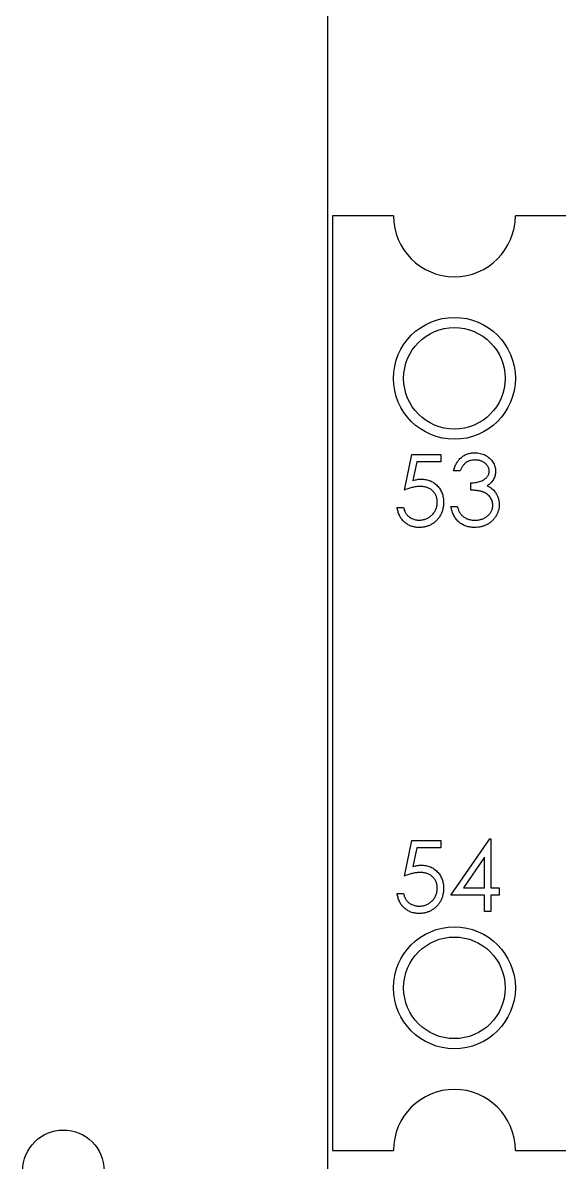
# Model space of a CAD drawing. Extents: x 325957 to 326957, y 371804 to 374004.
# Drawn here: x 326143.4 to 326169.8, y 372243.8 to 372299.9 of the extents above; entities that cross this region are included whole.
import ezdxf

# ---------------------------------------------------------------- set-up
doc = ezdxf.new("R2010")
doc.units = 0
doc.header["$MEASUREMENT"] = 0
doc.layers.add('PV-19A4', color=7, linetype='Continuous')

# ---------------------------------------------------------------- blocks, each defined once
blk = doc.blocks.new('Manufacturer上海良信PartName接触器SeriesNDC1ShellFrameLimitingCurrentRemarkPartTypeMinCurrent116MaxCurrent150PolesMinPower0MaxPower0LibType3DelFlgfalseUpdateDate2023-01-0100000')
blk.add_circle((24.75, -56.5), 2)
at = {"layer": 'PV-19A4'}
for p, q in [((37.75, 62), (37.75, -62)), ((38, -9.5), (38, -55.5)), ((41, -9.5), (38, -9.5)), ((51.5, -9.5), (47, -9.5)), ((41.538, -23), (41.897, -21.25)), ((41.897, -21.25), (43.333, -21.25)), ((43.333, -21.25), (43.333, -21.609)), ((42.143, -21.609), (41.954, -22.53)), ((43.333, -21.609), (42.143, -21.609)), ((44.276, -22.058), (43.962, -22.058)), ((44.814, -23), (44.814, -22.641)), ((41.179, -23.853), (41.494, -23.853)), ((43.827, -23.808), (44.141, -23.808)), ((41.538, -42), (41.897, -40.25)), ((41.897, -40.25), (43.333, -40.25)), ((43.333, -40.25), (43.333, -40.609)), ((43.827, -42.942), (45.737, -40.16)), ((45.737, -40.16), (45.801, -40.16)), ((45.801, -40.16), (45.801, -42.583)), ((42.143, -40.609), (41.954, -41.53)), ((43.333, -40.609), (42.143, -40.609)), ((45.487, -41.063), (44.444, -42.583)), ((45.487, -42.583), (45.487, -41.063)), ((44.444, -42.583), (45.487, -42.583)), ((45.801, -42.583), (46.205, -42.583)), ((46.205, -42.583), (46.205, -42.942)), ((41.179, -42.853), (41.494, -42.853)), ((45.487, -42.942), (43.827, -42.942)), ((45.487, -43.75), (45.487, -42.942)), ((46.205, -42.942), (45.801, -42.942)), ((45.801, -42.942), (45.801, -43.75)), ((45.801, -43.75), (45.487, -43.75)), ((38, -55.5), (41, -55.5)), ((47, -55.5), (51.5, -55.5))]:
    blk.add_line(p, q, dxfattribs=at)
for centre, radius in [((44, -17.5), 3), ((44, -17.5), 2.5), ((44, -47.5), 3), ((44, -47.5), 2.5)]:
    blk.add_circle(centre, radius, dxfattribs=at)
for centre, start, end in [((44, -9.5), 180, 0), ((44, -55.5), 0, 180)]:
    blk.add_arc(centre, 3, start, end, dxfattribs=at)
for points, knots in [([(43.962, -22.058), (43.97, -22.022), (43.987, -21.954), (44.021, -21.855), (44.059, -21.762), (44.105, -21.676), (44.154, -21.595), (44.211, -21.521), (44.272, -21.453), (44.34, -21.392), (44.411, -21.337), (44.487, -21.291), (44.565, -21.25), (44.646, -21.217), (44.731, -21.192), (44.819, -21.174), (44.91, -21.162), (44.972, -21.161), (45.003, -21.16)], [0, 0, 0, 0, 0.072625, 0.141977, 0.208985, 0.273957, 0.336889, 0.398745, 0.460116, 0.520825, 0.580994, 0.640152, 0.698622, 0.757271, 0.816427, 0.876254, 0.937165, 1, 1, 1, 1]), ([(45.003, -21.16), (45.049, -21.162), (45.139, -21.164), (45.272, -21.189), (45.4, -21.229), (45.522, -21.283), (45.635, -21.35), (45.736, -21.43), (45.823, -21.522), (45.896, -21.622), (45.953, -21.73), (45.995, -21.841), (46.021, -21.954), (46.024, -22.031), (46.026, -22.07)], [0, 0, 0, 0, 0.090254, 0.17854, 0.266093, 0.354631, 0.441886, 0.525747, 0.608114, 0.690197, 0.770821, 0.848326, 0.924012, 1, 1, 1, 1]), ([(45.008, -21.519), (44.968, -21.521), (44.89, -21.523), (44.778, -21.547), (44.673, -21.585), (44.594, -21.63), (44.535, -21.675), (44.493, -21.714), (44.451, -21.758), (44.414, -21.808), (44.375, -21.862), (44.34, -21.923), (44.307, -21.988), (44.286, -22.034), (44.276, -22.058)], [0, 0, 0, 0, 0.122712, 0.239685, 0.351816, 0.463766, 0.520818, 0.579448, 0.640604, 0.705298, 0.773634, 0.844669, 0.920057, 1, 1, 1, 1]), ([(45.712, -22.068), (45.711, -22.05), (45.71, -22.014), (45.7, -21.96), (45.684, -21.909), (45.663, -21.859), (45.634, -21.812), (45.6, -21.766), (45.559, -21.722), (45.512, -21.682), (45.461, -21.643), (45.406, -21.61), (45.348, -21.582), (45.286, -21.559), (45.221, -21.541), (45.153, -21.529), (45.081, -21.521), (45.032, -21.52), (45.008, -21.519)], [0, 0, 0, 0, 0.055275, 0.109966, 0.163247, 0.218076, 0.273301, 0.330909, 0.390995, 0.454176, 0.518862, 0.583311, 0.648517, 0.715031, 0.782502, 0.852323, 0.924928, 1, 1, 1, 1]), ([(44.814, -22.641), (44.857, -22.64), (44.942, -22.639), (45.066, -22.621), (45.185, -22.597), (45.295, -22.56), (45.396, -22.518), (45.483, -22.468), (45.556, -22.412), (45.614, -22.351), (45.657, -22.284), (45.689, -22.215), (45.708, -22.143), (45.71, -22.093), (45.712, -22.068)], [0, 0, 0, 0, 0.110166, 0.215787, 0.318027, 0.417574, 0.51165, 0.596162, 0.672935, 0.74367, 0.810677, 0.874059, 0.936696, 1, 1, 1, 1]), ([(46.026, -22.07), (46.024, -22.107), (46.022, -22.179), (46.003, -22.285), (45.97, -22.384), (45.925, -22.478), (45.867, -22.566), (45.796, -22.648), (45.713, -22.724), (45.649, -22.767), (45.617, -22.79)], [0, 0, 0, 0, 0.128068, 0.250608, 0.37063, 0.490072, 0.610375, 0.734313, 0.863217, 1, 1, 1, 1]), ([(42.31, -22.821), (42.283, -22.821), (42.227, -22.822), (42.141, -22.831), (42.05, -22.845), (41.956, -22.865), (41.857, -22.891), (41.755, -22.921), (41.648, -22.958), (41.576, -22.986), (41.538, -23)], [0, 0, 0, 0, 0.102203, 0.2110233, 0.3250997, 0.4465021, 0.5737877, 0.7089007, 0.8503579, 1, 1, 1, 1]), ([(41.954, -22.53), (41.991, -22.519), (42.063, -22.499), (42.169, -22.477), (42.27, -22.464), (42.335, -22.462), (42.366, -22.462)], [0, 0, 0, 0, 0.275068, 0.532901, 0.773973, 1, 1, 1, 1]), ([(43.154, -23.593), (43.153, -23.565), (43.152, -23.51), (43.141, -23.43), (43.123, -23.354), (43.098, -23.282), (43.065, -23.213), (43.026, -23.149), (42.979, -23.089), (42.924, -23.034), (42.865, -22.983), (42.8, -22.94), (42.729, -22.903), (42.655, -22.872), (42.575, -22.849), (42.491, -22.832), (42.402, -22.823), (42.341, -22.821), (42.31, -22.821)], [0, 0, 0, 0, 0.065351, 0.127916, 0.18836, 0.247216, 0.30563, 0.36377, 0.422661, 0.482687, 0.5433, 0.604118, 0.664965, 0.727413, 0.791468, 0.858055, 0.927037, 1, 1, 1, 1]), ([(42.366, -22.462), (42.406, -22.462), (42.482, -22.464), (42.595, -22.48), (42.702, -22.505), (42.804, -22.54), (42.901, -22.585), (42.992, -22.641), (43.078, -22.707), (43.158, -22.782), (43.231, -22.865), (43.294, -22.954), (43.348, -23.049), (43.392, -23.15), (43.427, -23.256), (43.45, -23.368), (43.465, -23.485), (43.467, -23.566), (43.468, -23.606)], [0, 0, 0, 0, 0.065808, 0.129394, 0.190894, 0.251281, 0.310815, 0.370371, 0.430768, 0.492881, 0.555104, 0.616067, 0.677256, 0.73826, 0.800762, 0.864778, 0.931045, 1, 1, 1, 1]), ([(45.617, -22.79), (45.654, -22.808), (45.728, -22.843), (45.828, -22.913), (45.92, -22.994), (45.971, -23.057), (45.996, -23.088)], [0, 0, 0, 0, 0.2538796, 0.5030089, 0.7502911, 1, 1, 1, 1]), ([(45.891, -23.74), (45.889, -23.708), (45.886, -23.643), (45.863, -23.547), (45.825, -23.455), (45.771, -23.368), (45.706, -23.287), (45.629, -23.215), (45.541, -23.155), (45.46, -23.114), (45.389, -23.086), (45.327, -23.067), (45.258, -23.052), (45.183, -23.037), (45.101, -23.024), (45.011, -23.014), (44.915, -23.006), (44.848, -23.002), (44.814, -23)], [0, 0, 0, 0, 0.066909, 0.133485, 0.201035, 0.271234, 0.34288, 0.413836, 0.485977, 0.56023, 0.599884, 0.644055, 0.691892, 0.744688, 0.801492, 0.862858, 0.929328, 1, 1, 1, 1]), ([(45.996, -23.088), (46.013, -23.111), (46.046, -23.157), (46.088, -23.231), (46.125, -23.305), (46.154, -23.382), (46.177, -23.461), (46.193, -23.542), (46.203, -23.626), (46.204, -23.682), (46.205, -23.71)], [0, 0, 0, 0, 0.128136, 0.254173, 0.378112, 0.501712, 0.623986, 0.747096, 0.872875, 1, 1, 1, 1]), ([(42.247, -24.84), (42.212, -24.839), (42.144, -24.838), (42.043, -24.823), (41.947, -24.803), (41.854, -24.772), (41.766, -24.734), (41.683, -24.686), (41.602, -24.631), (41.528, -24.566), (41.458, -24.495), (41.396, -24.418), (41.341, -24.336), (41.294, -24.249), (41.253, -24.157), (41.222, -24.06), (41.196, -23.958), (41.185, -23.888), (41.179, -23.853)], [0, 0, 0, 0, 0.065421, 0.128708, 0.190236, 0.250724, 0.310637, 0.370766, 0.431615, 0.493523, 0.555883, 0.617342, 0.678668, 0.740711, 0.802985, 0.866803, 0.932347, 1, 1, 1, 1]), ([(41.494, -23.853), (41.501, -23.886), (41.516, -23.95), (41.549, -24.04), (41.589, -24.121), (41.636, -24.192), (41.693, -24.255), (41.757, -24.31), (41.829, -24.36), (41.91, -24.402), (41.995, -24.438), (42.083, -24.462), (42.174, -24.478), (42.235, -24.48), (42.266, -24.481)], [0, 0, 0, 0, 0.094687, 0.181994, 0.264377, 0.34218, 0.418618, 0.496509, 0.577369, 0.661511, 0.746733, 0.831258, 0.915206, 1, 1, 1, 1]), ([(43.468, -23.606), (43.467, -23.635), (43.466, -23.692), (43.459, -23.776), (43.446, -23.858), (43.429, -23.939), (43.406, -24.017), (43.379, -24.094), (43.346, -24.169), (43.309, -24.243), (43.268, -24.313), (43.222, -24.378), (43.174, -24.44), (43.122, -24.498), (43.065, -24.552), (43.006, -24.6), (42.943, -24.646), (42.876, -24.686), (42.807, -24.723), (42.735, -24.753), (42.66, -24.781), (42.583, -24.802), (42.503, -24.819), (42.42, -24.831), (42.334, -24.839), (42.277, -24.839), (42.247, -24.84)], [0, 0, 0, 0, 0.044014, 0.087434, 0.130118, 0.172554, 0.214555, 0.256298, 0.298438, 0.340849, 0.382715, 0.423924, 0.464246, 0.504074, 0.543862, 0.583567, 0.623094, 0.663229, 0.703551, 0.743938, 0.784541, 0.82575, 0.867757, 0.910745, 0.954914, 1, 1, 1, 1]), ([(42.266, -24.481), (42.295, -24.48), (42.354, -24.478), (42.441, -24.466), (42.525, -24.447), (42.605, -24.418), (42.683, -24.383), (42.756, -24.339), (42.827, -24.287), (42.893, -24.228), (42.954, -24.163), (43.008, -24.094), (43.053, -24.02), (43.09, -23.942), (43.119, -23.86), (43.139, -23.775), (43.151, -23.685), (43.153, -23.624), (43.154, -23.593)], [0, 0, 0, 0, 0.064207, 0.126425, 0.18768, 0.248216, 0.308305, 0.369661, 0.431699, 0.495947, 0.559758, 0.622295, 0.683911, 0.745092, 0.80674, 0.869087, 0.93329, 1, 1, 1, 1]), ([(44.994, -24.84), (44.957, -24.839), (44.883, -24.837), (44.775, -24.825), (44.672, -24.804), (44.573, -24.775), (44.479, -24.739), (44.39, -24.694), (44.306, -24.64), (44.227, -24.578), (44.153, -24.509), (44.086, -24.431), (44.025, -24.346), (43.972, -24.253), (43.925, -24.153), (43.886, -24.045), (43.851, -23.929), (43.835, -23.849), (43.827, -23.808)], [0, 0, 0, 0, 0.065541, 0.128963, 0.190377, 0.250092, 0.308548, 0.366398, 0.424542, 0.48317, 0.542243, 0.601739, 0.662506, 0.724856, 0.789128, 0.856346, 0.926295, 1, 1, 1, 1]), ([(44.141, -23.808), (44.149, -23.835), (44.165, -23.887), (44.192, -23.962), (44.223, -24.032), (44.256, -24.095), (44.291, -24.153), (44.33, -24.205), (44.37, -24.252), (44.4, -24.278), (44.415, -24.291)], [0, 0, 0, 0, 0.14977, 0.291316, 0.425966, 0.55216, 0.671527, 0.786122, 0.895325, 1, 1, 1, 1]), ([(46.205, -23.71), (46.203, -23.759), (46.2, -23.857), (46.168, -24.002), (46.118, -24.143), (46.048, -24.278), (45.962, -24.404), (45.86, -24.517), (45.742, -24.614), (45.612, -24.696), (45.47, -24.761), (45.318, -24.806), (45.159, -24.835), (45.05, -24.838), (44.994, -24.84)], [0, 0, 0, 0, 0.079648, 0.158922, 0.239619, 0.322609, 0.406035, 0.487602, 0.569685, 0.653036, 0.737436, 0.822478, 0.909748, 1, 1, 1, 1]), ([(45, -24.481), (45.033, -24.48), (45.097, -24.479), (45.19, -24.468), (45.279, -24.452), (45.362, -24.427), (45.441, -24.396), (45.515, -24.357), (45.584, -24.312), (45.647, -24.261), (45.704, -24.204), (45.754, -24.145), (45.797, -24.084), (45.831, -24.02), (45.858, -23.953), (45.877, -23.884), (45.889, -23.813), (45.89, -23.765), (45.891, -23.74)], [0, 0, 0, 0, 0.076072, 0.148752, 0.218403, 0.28576, 0.350598, 0.414964, 0.478069, 0.541761, 0.60435, 0.664075, 0.721464, 0.777587, 0.832644, 0.887844, 0.94346, 1, 1, 1, 1]), ([(44.415, -24.291), (44.435, -24.307), (44.474, -24.337), (44.538, -24.375), (44.605, -24.409), (44.677, -24.434), (44.752, -24.456), (44.831, -24.47), (44.914, -24.479), (44.971, -24.48), (45, -24.481)], [0, 0, 0, 0, 0.118271, 0.236178, 0.355663, 0.475904, 0.600127, 0.728608, 0.861313, 1, 1, 1, 1]), ([(41.954, -41.53), (41.991, -41.519), (42.063, -41.499), (42.169, -41.477), (42.27, -41.464), (42.335, -41.462), (42.366, -41.462)], [0, 0, 0, 0, 0.275068, 0.532901, 0.773973, 1, 1, 1, 1]), ([(42.366, -41.462), (42.406, -41.462), (42.482, -41.464), (42.595, -41.48), (42.702, -41.505), (42.804, -41.54), (42.901, -41.585), (42.992, -41.641), (43.078, -41.707), (43.158, -41.782), (43.231, -41.865), (43.294, -41.954), (43.348, -42.049), (43.392, -42.15), (43.427, -42.256), (43.45, -42.368), (43.465, -42.485), (43.467, -42.566), (43.468, -42.606)], [0, 0, 0, 0, 0.0658076, 0.1293943, 0.1908941, 0.2512811, 0.310815, 0.370371, 0.4307683, 0.4928813, 0.5551039, 0.6160671, 0.677256, 0.7382598, 0.8007621, 0.8647776, 0.9310453, 1, 1, 1, 1]), ([(42.31, -41.821), (42.283, -41.821), (42.227, -41.822), (42.141, -41.831), (42.05, -41.845), (41.956, -41.865), (41.857, -41.891), (41.755, -41.921), (41.648, -41.958), (41.576, -41.986), (41.538, -42)], [0, 0, 0, 0, 0.102203, 0.2110233, 0.3250997, 0.4465021, 0.5737877, 0.7089007, 0.8503579, 1, 1, 1, 1]), ([(43.154, -42.593), (43.153, -42.565), (43.152, -42.51), (43.141, -42.43), (43.123, -42.354), (43.098, -42.282), (43.065, -42.213), (43.026, -42.149), (42.979, -42.089), (42.924, -42.034), (42.865, -41.983), (42.8, -41.94), (42.729, -41.903), (42.655, -41.872), (42.575, -41.849), (42.491, -41.832), (42.402, -41.823), (42.341, -41.821), (42.31, -41.821)], [0, 0, 0, 0, 0.065351, 0.127916, 0.18836, 0.247216, 0.30563, 0.36377, 0.422661, 0.482687, 0.5433, 0.604118, 0.664965, 0.727413, 0.791468, 0.858055, 0.927037, 1, 1, 1, 1]), ([(43.468, -42.606), (43.467, -42.635), (43.466, -42.692), (43.459, -42.776), (43.446, -42.858), (43.429, -42.939), (43.406, -43.017), (43.379, -43.094), (43.346, -43.169), (43.309, -43.243), (43.268, -43.313), (43.222, -43.378), (43.174, -43.44), (43.122, -43.498), (43.065, -43.552), (43.006, -43.6), (42.943, -43.646), (42.876, -43.686), (42.807, -43.723), (42.735, -43.753), (42.66, -43.781), (42.583, -43.802), (42.503, -43.819), (42.42, -43.831), (42.334, -43.839), (42.277, -43.839), (42.247, -43.84)], [0, 0, 0, 0, 0.0440145, 0.0874341, 0.1301184, 0.1725537, 0.2145548, 0.2562981, 0.2984382, 0.340849, 0.3827152, 0.423924, 0.4642462, 0.5040737, 0.5438619, 0.5835667, 0.6230943, 0.6632291, 0.7035513, 0.7439379, 0.7845413, 0.8257501, 0.8677574, 0.9107452, 0.9549144, 1, 1, 1, 1]), ([(42.266, -43.481), (42.295, -43.48), (42.354, -43.478), (42.441, -43.466), (42.525, -43.447), (42.605, -43.418), (42.683, -43.383), (42.756, -43.339), (42.827, -43.287), (42.893, -43.228), (42.954, -43.163), (43.008, -43.094), (43.053, -43.02), (43.09, -42.942), (43.119, -42.86), (43.139, -42.775), (43.151, -42.685), (43.153, -42.624), (43.154, -42.593)], [0, 0, 0, 0, 0.0642073, 0.1264247, 0.1876803, 0.2482164, 0.3083051, 0.369661, 0.4316986, 0.4959469, 0.559758, 0.6222954, 0.6839106, 0.7450924, 0.8067402, 0.8690866, 0.93329, 1, 1, 1, 1]), ([(42.247, -43.84), (42.212, -43.839), (42.144, -43.838), (42.043, -43.823), (41.947, -43.803), (41.854, -43.772), (41.766, -43.734), (41.683, -43.686), (41.602, -43.631), (41.528, -43.566), (41.458, -43.495), (41.396, -43.418), (41.341, -43.336), (41.294, -43.249), (41.253, -43.157), (41.222, -43.06), (41.196, -42.958), (41.185, -42.888), (41.179, -42.853)], [0, 0, 0, 0, 0.065421, 0.128708, 0.190236, 0.250724, 0.310637, 0.370766, 0.431615, 0.493523, 0.555883, 0.617342, 0.678668, 0.740711, 0.802985, 0.866803, 0.932347, 1, 1, 1, 1]), ([(41.494, -42.853), (41.501, -42.886), (41.516, -42.95), (41.549, -43.04), (41.589, -43.121), (41.636, -43.192), (41.693, -43.255), (41.757, -43.31), (41.829, -43.36), (41.91, -43.402), (41.995, -43.438), (42.083, -43.462), (42.174, -43.478), (42.235, -43.48), (42.266, -43.481)], [0, 0, 0, 0, 0.094687, 0.181994, 0.264377, 0.34218, 0.418618, 0.496509, 0.577369, 0.661511, 0.746733, 0.831258, 0.915206, 1, 1, 1, 1])]:
    blk.add_open_spline(points, degree=3, knots=knots, dxfattribs=at)

msp = doc.modelspace()

# ---------------------------------------------------------------- block references
msp.add_blockref('Manufacturer上海良信PartName接触器SeriesNDC1ShellFrameLimitingCurrentRemarkPartTypeMinCurrent116MaxCurrent150PolesMinPower0MaxPower0LibType3DelFlgfalseUpdateDate2023-01-0100000', (326120.606, 372299.907))

doc.saveas('drawing.dxf')
